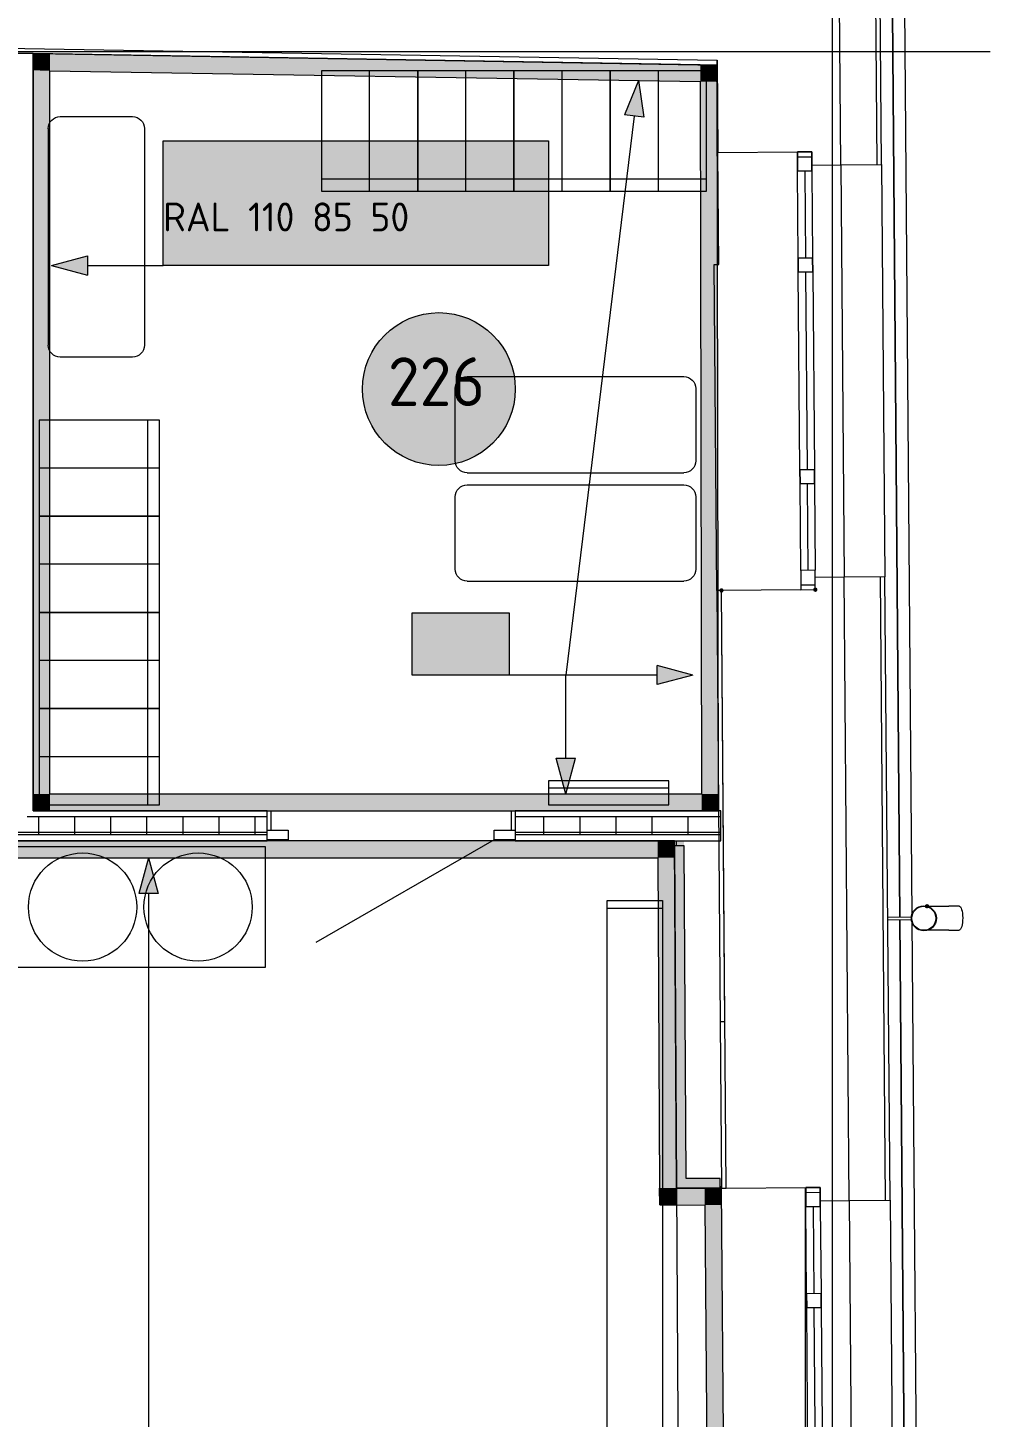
# Model space of a CAD drawing. Header units: millimetres. Extents: x 0 to 1189, y 0 to 841.
# Drawn here: x 823.7 to 863.7, y 596.6 to 654.4 of the extents above; entities that cross this region are included whole.
import ezdxf

# ---------------------------------------------------------------- set-up
doc = ezdxf.new("R2010")
doc.units = ezdxf.units.MM

msp = doc.modelspace()

# ---------------------------------------------------------------- hatches: boundary and pattern name
at = {"true_color": 0xf1d696}
h = msp.add_hatch(color=41, dxfattribs=at)
h.dxf.hatch_style = 2
h.paths.add_polyline_path([(824.64726, 652.579768), (823.947259, 652.591768), (823.947259, 653.291769)])
h = msp.add_hatch(color=41, dxfattribs=at)
h.dxf.hatch_style = 2
h.paths.add_polyline_path([(823.947259, 653.291769), (824.64726, 653.279769), (824.64726, 652.579768)])
h = msp.add_hatch(color=41, dxfattribs=at)
h.dxf.hatch_style = 2
h.paths.add_polyline_path([(824.64726, 652.579768), (824.64726, 653.279769), (851.676301, 652.826768), (851.677301, 652.126767)])
h = msp.add_hatch(color=41, dxfattribs=at)
h.dxf.hatch_style = 2
h.paths.add_polyline_path([(852.376302, 652.814768), (851.677301, 652.126767), (851.676301, 652.826768)])
h = msp.add_hatch(color=41, dxfattribs=at)
h.dxf.hatch_style = 2
h.paths.add_polyline_path([(851.677301, 652.126767), (852.363302, 652.802768), (852.376302, 652.801768), (852.377302, 652.114767)])
h = msp.add_hatch(color=41, dxfattribs=at)
h.dxf.hatch_style = 2
h.paths.add_polyline_path([(852.376302, 652.801768), (852.363302, 652.802768), (852.376302, 652.814768)])
at = {"true_color": 0xdcd214}
h = msp.add_hatch(color=52, dxfattribs=at)
h.dxf.hatch_style = 2
h.paths.add_polyline_path([(824.64726, 622.504722), (823.947259, 622.504722), (823.947259, 652.591768), (824.64726, 652.579768)])
at = {"true_color": 0x0077b0}
h = msp.add_hatch(color=144, dxfattribs=at)
h.dxf.hatch_style = 2
h.paths.add_polyline_path([(849.107297, 652.169767), (849.323298, 650.639765), (848.529296, 650.736765)])
at = {"true_color": 0xf1d696}
h = msp.add_hatch(color=41, dxfattribs=at)
h.dxf.hatch_style = 2
h.paths.add_polyline_path([(851.677301, 652.126767), (852.377302, 652.114767), (852.430302, 622.504722), (851.730301, 622.504722)])
at = {"true_color": 0xffffff}
h = msp.add_hatch(color=7, dxfattribs=at)
h.dxf.hatch_style = 2
h.paths.add_polyline_path([(829.350267, 649.659763), (845.363292, 649.659763), (845.363292, 644.482755), (829.350267, 644.482755)])
at = {"true_color": 0x0077b0}
h = msp.add_hatch(color=144, dxfattribs=at)
h.paths.add_polyline_path([(830.561064, 648.263498), (830.561064, 649.070477), (830.531574, 649.22716), (830.442553, 649.358212), (830.313913, 649.444615), (830.157574, 649.473967), (830.001098, 649.444615), (829.86984, 649.358212), (829.782403, 649.22716), (829.754085, 649.070477), (829.754085, 648.263498), (829.782403, 648.10716), (829.86984, 647.97852), (830.001098, 647.889499), (830.157574, 647.860009), (830.313913, 647.889499), (830.442553, 647.97852), (830.531574, 648.10716)])
h.paths.add_polyline_path([(830.761706, 648.263498), (830.750553, 648.142842), (830.717127, 648.030816), (830.66148, 647.927782), (830.583664, 647.834101), (830.491895, 647.756802), (830.389843, 647.702292), (830.278178, 647.670003), (830.157574, 647.659366), (830.035842, 647.670003), (829.924135, 647.702292), (829.821936, 647.756802), (829.728729, 647.834101), (829.650999, 647.927782), (829.595541, 648.030816), (829.562305, 648.142842), (829.551237, 648.263498), (829.551237, 649.070477), (829.562305, 649.19221), (829.595541, 649.303917), (829.650999, 649.406116), (829.728729, 649.499323), (829.821936, 649.577139), (829.924135, 649.632786), (830.035842, 649.666212), (830.157574, 649.677365), (830.27823, 649.666255), (830.390256, 649.63313), (830.49329, 649.578302), (830.586971, 649.502079), (830.662875, 649.408441), (830.71754, 649.305295), (830.750604, 649.19264), (830.761706, 649.070477)])
h = msp.add_hatch(color=144, dxfattribs=at)
h.dxf.hatch_style = 2
h.paths.add_polyline_path([(833.085776, 648.666988), (832.882377, 648.666988), (832.808859, 648.692275), (832.78371, 648.768411), (832.808859, 648.844548), (832.882377, 648.869835), (833.085776, 648.869835), (833.202702, 648.892573), (833.300198, 648.957478), (833.366344, 649.055388), (833.387842, 649.171901), (833.366344, 649.288827), (833.300198, 649.386324), (833.202702, 649.452469), (833.085776, 649.473967), (832.682286, 649.473967), (832.606149, 649.499461), (832.580862, 649.57539), (832.606149, 649.651803), (832.682286, 649.677365), (833.085776, 649.677365), (833.186209, 649.668331), (833.279459, 649.641054), (833.364751, 649.595277), (833.441309, 649.530742), (833.506275, 649.452271), (833.552999, 649.365998), (833.581223, 649.272386), (833.590689, 649.171901), (833.578062, 649.05289), (833.540115, 648.945765), (833.476742, 648.850835), (833.387842, 648.768411), (833.476742, 648.685987), (833.540115, 648.591058), (833.578062, 648.483933), (833.590689, 648.364922), (833.590689, 648.161523), (833.581223, 648.061478), (833.552999, 647.968874), (833.506275, 647.883711), (833.441309, 647.805989), (833.363588, 647.741454), (833.278425, 647.695677), (833.185821, 647.668401), (833.085776, 647.659366), (832.682286, 647.659366), (832.606149, 647.683275), (832.580862, 647.758034), (832.606149, 647.834446), (832.682286, 647.860009), (833.085776, 647.860009), (833.202702, 647.882815), (833.300198, 647.949857), (833.366344, 648.046733), (833.387842, 648.164279), (833.387842, 648.364922), (833.366344, 648.481848), (833.300198, 648.579344), (833.202702, 648.64549)])
h = msp.add_hatch(color=144, dxfattribs=at)
h.dxf.hatch_style = 2
h.paths.add_polyline_path([(832.074688, 648.161523), (831.267709, 648.161523), (831.191572, 648.187086), (831.166285, 648.263498), (831.191572, 648.339635), (831.267709, 648.364922), (832.074688, 648.364922), (832.150825, 648.339635), (832.176112, 648.263498), (832.150825, 648.187086)])
h = msp.add_hatch(color=144, dxfattribs=at)
h.dxf.hatch_style = 2
h.paths.add_polyline_path([(824.71226, 644.482755), (826.204262, 644.882756), (826.204262, 644.082755)])
at = {"true_color": 0xffffff}
h = msp.add_hatch(color=7, dxfattribs=at)
edge = h.paths.add_edge_path()
edge.add_arc((840.810785, 639.342247), 3.176505, 0, 360)
h = msp.add_hatch(color=7)
h.dxf.hatch_style = 2
h.paths.add_polyline_path([(852.467302, 630.962735), (852.49374, 630.899172), (852.557303, 630.872735), (852.620865, 630.899172), (852.647303, 630.962735), (852.647303, 630.972735), (852.620865, 631.036297), (852.557303, 631.062735), (852.49374, 631.036297), (852.467302, 630.972735)])
h = msp.add_hatch(color=7)
h.dxf.hatch_style = 2
h.paths.add_polyline_path([(856.367308, 630.994735), (856.393746, 630.931172), (856.457308, 630.904735), (856.520871, 630.931172), (856.547309, 630.994735), (856.547309, 631.004735), (856.520871, 631.068297), (856.457308, 631.094735), (856.393746, 631.068297), (856.367308, 631.004735)])
h = msp.add_hatch(color=7, dxfattribs=at)
h.dxf.hatch_style = 2
h.paths.add_polyline_path([(839.695283, 630.039733), (843.735289, 630.039733), (843.735289, 627.451729), (839.695283, 627.451729)])
h = msp.add_hatch(color=7, dxfattribs=at)
h.dxf.hatch_style = 2
h.paths.add_polyline_path([(839.695283, 630.039733), (843.735289, 630.039733), (843.735289, 627.451729), (839.695283, 627.451729)])
h = msp.add_hatch(color=7, dxfattribs=at)
h.dxf.hatch_style = 2
h.paths.add_polyline_path([(839.695283, 630.039733), (843.735289, 630.039733), (843.735289, 627.451729), (839.695283, 627.451729)])
at = {"true_color": 0x0077b0}
h = msp.add_hatch(color=144, dxfattribs=at)
h.paths.add_polyline_path([(840.904531, 628.644072), (840.904531, 629.451052), (840.875041, 629.607735), (840.786019, 629.738786), (840.657379, 629.825189), (840.501041, 629.854541), (840.344565, 629.825189), (840.213307, 629.738786), (840.12587, 629.607735), (840.097551, 629.451052), (840.097551, 628.644072), (840.12587, 628.487734), (840.213307, 628.359094), (840.344565, 628.270073), (840.501041, 628.240583), (840.657379, 628.270073), (840.786019, 628.359094), (840.875041, 628.487734)])
h.paths.add_polyline_path([(841.105173, 628.644072), (841.094019, 628.523417), (841.060593, 628.411391), (841.004946, 628.308356), (840.92713, 628.214676), (840.835362, 628.137376), (840.733309, 628.082866), (840.621645, 628.050577), (840.501041, 628.03994), (840.379309, 628.050577), (840.267601, 628.082866), (840.165403, 628.137376), (840.072195, 628.214676), (839.994466, 628.308356), (839.939008, 628.411391), (839.905772, 628.523417), (839.894704, 628.644072), (839.894704, 629.451052), (839.905772, 629.572784), (839.939008, 629.684491), (839.994466, 629.78669), (840.072195, 629.879897), (840.165403, 629.957713), (840.267601, 630.01336), (840.379309, 630.046786), (840.501041, 630.05794), (840.621697, 630.046829), (840.733723, 630.013705), (840.836757, 629.958876), (840.930438, 629.882653), (841.006342, 629.789015), (841.061007, 629.685869), (841.094071, 629.573215), (841.105173, 629.451052)])
h = msp.add_hatch(color=144, dxfattribs=at)
h.paths.add_polyline_path([(840.904531, 628.644072), (840.904531, 629.451052), (840.875041, 629.607735), (840.786019, 629.738786), (840.657379, 629.825189), (840.501041, 629.854541), (840.344565, 629.825189), (840.213307, 629.738786), (840.12587, 629.607735), (840.097551, 629.451052), (840.097551, 628.644072), (840.12587, 628.487734), (840.213307, 628.359094), (840.344565, 628.270073), (840.501041, 628.240583), (840.657379, 628.270073), (840.786019, 628.359094), (840.875041, 628.487734)])
h.paths.add_polyline_path([(841.105173, 628.644072), (841.094019, 628.523417), (841.060593, 628.411391), (841.004946, 628.308356), (840.92713, 628.214676), (840.835362, 628.137376), (840.733309, 628.082866), (840.621645, 628.050577), (840.501041, 628.03994), (840.379309, 628.050577), (840.267601, 628.082866), (840.165403, 628.137376), (840.072195, 628.214676), (839.994466, 628.308356), (839.939008, 628.411391), (839.905772, 628.523417), (839.894704, 628.644072), (839.894704, 629.451052), (839.905772, 629.572784), (839.939008, 629.684491), (839.994466, 629.78669), (840.072195, 629.879897), (840.165403, 629.957713), (840.267601, 630.01336), (840.379309, 630.046786), (840.501041, 630.05794), (840.621697, 630.046829), (840.733723, 630.013705), (840.836757, 629.958876), (840.930438, 629.882653), (841.006342, 629.789015), (841.061007, 629.685869), (841.094071, 629.573215), (841.105173, 629.451052)])
h = msp.add_hatch(color=144, dxfattribs=at)
h.paths.add_polyline_path([(840.904531, 628.644072), (840.904531, 629.451052), (840.875041, 629.607735), (840.786019, 629.738786), (840.657379, 629.825189), (840.501041, 629.854541), (840.344565, 629.825189), (840.213307, 629.738786), (840.12587, 629.607735), (840.097551, 629.451052), (840.097551, 628.644072), (840.12587, 628.487734), (840.213307, 628.359094), (840.344565, 628.270073), (840.501041, 628.240583), (840.657379, 628.270073), (840.786019, 628.359094), (840.875041, 628.487734)])
h.paths.add_polyline_path([(841.105173, 628.644072), (841.094019, 628.523417), (841.060593, 628.411391), (841.004946, 628.308356), (840.92713, 628.214676), (840.835362, 628.137376), (840.733309, 628.082866), (840.621645, 628.050577), (840.501041, 628.03994), (840.379309, 628.050577), (840.267601, 628.082866), (840.165403, 628.137376), (840.072195, 628.214676), (839.994466, 628.308356), (839.939008, 628.411391), (839.905772, 628.523417), (839.894704, 628.644072), (839.894704, 629.451052), (839.905772, 629.572784), (839.939008, 629.684491), (839.994466, 629.78669), (840.072195, 629.879897), (840.165403, 629.957713), (840.267601, 630.01336), (840.379309, 630.046786), (840.501041, 630.05794), (840.621697, 630.046829), (840.733723, 630.013705), (840.836757, 629.958876), (840.930438, 629.882653), (841.006342, 629.789015), (841.061007, 629.685869), (841.094071, 629.573215), (841.105173, 629.451052)])
h = msp.add_hatch(color=144, dxfattribs=at)
h.dxf.hatch_style = 2
h.paths.add_polyline_path([(843.32765, 629.71343), (843.09614, 629.48192), (843.025584, 629.451052), (842.949448, 629.476339), (842.924161, 629.552475), (842.952273, 629.623031), (843.347494, 630.018252), (843.388284, 630.047604), (843.429074, 630.05794), (843.505211, 630.032377), (843.530498, 629.955965), (843.530498, 628.138608), (843.505211, 628.063849), (843.429074, 628.03994), (843.352937, 628.063849), (843.32765, 628.138608)])
h = msp.add_hatch(color=144, dxfattribs=at)
h.dxf.hatch_style = 2
h.paths.add_polyline_path([(843.32765, 629.71343), (843.09614, 629.48192), (843.025584, 629.451052), (842.949448, 629.476339), (842.924161, 629.552475), (842.952273, 629.623031), (843.347494, 630.018252), (843.388284, 630.047604), (843.429074, 630.05794), (843.505211, 630.032377), (843.530498, 629.955965), (843.530498, 628.138608), (843.505211, 628.063849), (843.429074, 628.03994), (843.352937, 628.063849), (843.32765, 628.138608)])
h = msp.add_hatch(color=144, dxfattribs=at)
h.dxf.hatch_style = 2
h.paths.add_polyline_path([(843.32765, 629.71343), (843.09614, 629.48192), (843.025584, 629.451052), (842.949448, 629.476339), (842.924161, 629.552475), (842.952273, 629.623031), (843.347494, 630.018252), (843.388284, 630.047604), (843.429074, 630.05794), (843.505211, 630.032377), (843.530498, 629.955965), (843.530498, 628.138608), (843.505211, 628.063849), (843.429074, 628.03994), (843.352937, 628.063849), (843.32765, 628.138608)])
h = msp.add_hatch(color=144, dxfattribs=at)
h.dxf.hatch_style = 2
h.paths.add_polyline_path([(842.418071, 628.542098), (841.611092, 628.542098), (841.534955, 628.56766), (841.509668, 628.644072), (841.534955, 628.720209), (841.611092, 628.745496), (842.418071, 628.745496), (842.494207, 628.720209), (842.519494, 628.644072), (842.494207, 628.56766)])
h = msp.add_hatch(color=144, dxfattribs=at)
h.dxf.hatch_style = 2
h.paths.add_polyline_path([(842.418071, 628.542098), (841.611092, 628.542098), (841.534955, 628.56766), (841.509668, 628.644072), (841.534955, 628.720209), (841.611092, 628.745496), (842.418071, 628.745496), (842.494207, 628.720209), (842.519494, 628.644072), (842.494207, 628.56766)])
h = msp.add_hatch(color=144, dxfattribs=at)
h.dxf.hatch_style = 2
h.paths.add_polyline_path([(842.418071, 628.542098), (841.611092, 628.542098), (841.534955, 628.56766), (841.509668, 628.644072), (841.534955, 628.720209), (841.611092, 628.745496), (842.418071, 628.745496), (842.494207, 628.720209), (842.519494, 628.644072), (842.494207, 628.56766)])
h = msp.add_hatch(color=144, dxfattribs=at)
h.dxf.hatch_style = 2
h.paths.add_polyline_path([(851.371301, 627.451729), (849.879298, 627.051729), (849.879298, 627.85173)])
h = msp.add_hatch(color=144, dxfattribs=at)
h.dxf.hatch_style = 2
h.paths.add_polyline_path([(846.090293, 622.504722), (845.690292, 623.997724), (846.490293, 623.997724)])
at = {"true_color": 0xf1d696}
h = msp.add_hatch(color=41, dxfattribs=at)
h.dxf.hatch_style = 2
h.paths.add_polyline_path([(823.947259, 622.504722), (824.64726, 622.504722), (823.947259, 621.804721)])
h = msp.add_hatch(color=41, dxfattribs=at)
h.dxf.hatch_style = 2
h.paths.add_polyline_path([(824.64726, 622.504722), (824.64726, 621.804721), (823.947259, 621.804721)])
h = msp.add_hatch(color=41, dxfattribs=at)
h.dxf.hatch_style = 2
h.paths.add_polyline_path([(851.730301, 622.504722), (851.731301, 621.804721), (824.64726, 621.804721), (824.64726, 622.504722)])
h = msp.add_hatch(color=41, dxfattribs=at)
h.dxf.hatch_style = 2
h.paths.add_polyline_path([(851.730301, 622.504722), (852.430302, 622.504722), (852.431302, 621.804721)])
h = msp.add_hatch(color=41, dxfattribs=at)
h.dxf.hatch_style = 2
h.paths.add_polyline_path([(852.431302, 621.804721), (851.731301, 621.804721), (851.730301, 622.504722)])
h = msp.add_hatch(color=41, dxfattribs=at)
h.dxf.hatch_style = 2
h.paths.add_polyline_path([(793.514212, 619.854718), (793.508212, 620.554719), (849.903298, 620.554719), (849.907298, 619.854718)])
h = msp.add_hatch(color=41, dxfattribs=at)
h.dxf.hatch_style = 2
h.paths.add_polyline_path([(850.6033, 620.554719), (849.907298, 619.854718), (849.903298, 620.554719)])
h = msp.add_hatch(color=41, dxfattribs=at)
h.dxf.hatch_style = 2
h.paths.add_polyline_path([(849.907298, 619.854718), (850.5993, 620.550719), (850.6073, 619.854718)])
h = msp.add_hatch(color=7)
h.dxf.hatch_style = 2
h.paths.add_polyline_path([(851.0873, 606.119697), (850.6873, 606.119697), (850.6043, 620.553719), (851.0043, 620.555719)])
at = {"true_color": 0x0077b0}
h = msp.add_hatch(color=144, dxfattribs=at)
h.dxf.hatch_style = 2
h.paths.add_polyline_path([(828.737266, 619.854718), (829.137267, 618.361715), (828.337266, 618.361715)])
at = {"true_color": 0xf1d696}
h = msp.add_hatch(color=41, dxfattribs=at)
h.dxf.hatch_style = 2
h.paths.add_polyline_path([(849.907298, 619.854718), (850.6073, 619.854718), (850.6873, 606.119697), (849.987299, 606.122697)])
h = msp.add_hatch(color=7)
h.dxf.hatch_style = 2
h.paths.add_polyline_path([(861.094316, 617.927715), (861.030753, 617.901277), (861.004315, 617.837715), (861.030753, 617.774152), (861.094316, 617.747714), (861.107316, 617.747714), (861.170878, 617.774152), (861.197316, 617.837715), (861.170878, 617.901277), (861.107316, 617.927715)])
h = msp.add_hatch(color=41, dxfattribs=at)
h.dxf.hatch_style = 2
h.paths.add_polyline_path([(850.6873, 606.119697), (849.991299, 605.422696), (849.987299, 606.122697)])
h = msp.add_hatch(color=41, dxfattribs=at)
h.dxf.hatch_style = 2
h.paths.add_polyline_path([(850.6873, 606.119697), (850.6913, 605.419696), (849.991299, 605.422696)])
h = msp.add_hatch(color=41, dxfattribs=at)
h.dxf.hatch_style = 2
h.paths.add_polyline_path([(850.6913, 605.419696), (850.6873, 606.119697), (851.858301, 606.114697), (851.864301, 605.414696)])
h = msp.add_hatch(color=7)
h.dxf.hatch_style = 2
h.paths.add_polyline_path([(852.497302, 606.119697), (851.0873, 606.119697), (851.0853, 606.519697), (852.497302, 606.519697)])
h = msp.add_hatch(color=41, dxfattribs=at)
h.dxf.hatch_style = 2
h.paths.add_polyline_path([(852.558303, 606.111697), (851.864301, 605.414696), (851.858301, 606.114697)])
h = msp.add_hatch(color=41, dxfattribs=at)
h.dxf.hatch_style = 2
h.paths.add_polyline_path([(851.864301, 605.414696), (852.550303, 606.103697), (852.564303, 605.411696)])
h = msp.add_hatch(color=41, dxfattribs=at)
h.dxf.hatch_style = 2
h.paths.add_polyline_path([(852.564303, 605.411696), (853.041303, 546.514606), (852.341302, 546.515606), (851.864301, 605.414696)])

# ---------------------------------------------------------------- linework, layer by layer
at = {"color": 7, "lineweight": 0}
for points in [[(859.592313, 725.609879), (860.467315, 617.419714)], [(859.096313, 725.109878), (859.968314, 617.377714)], [(859.968314, 617.377714), (859.096313, 725.109878)], [(859.214313, 648.676762), (858.600312, 724.609878)], [(857.51431, 648.663762), (856.914309, 722.909875)], [(858.414311, 722.909875), (859.014312, 648.675762)], [(857.17331, 237.628134), (857.17331, 717.840867)], [(792.32621, 654.03077), (852.379302, 653.014768)], [(792.517211, 653.82777), (852.376302, 652.814768)], [(202.529309, 653.371769), (863.72632, 653.371769)], [(823.947259, 653.291769), (822.697257, 653.291769)], [(823.947259, 621.804721), (823.947259, 653.291769)], [(823.947259, 653.291769), (823.947259, 652.591768)], [(851.676301, 652.826768), (823.947259, 653.291769)], [(852.376302, 652.814768), (851.676301, 652.826768)], [(852.376302, 652.814768), (852.379302, 653.014768)], [(852.430302, 622.504722), (852.376302, 652.814768)], [(852.379302, 653.014768), (852.410302, 649.171762)], [(823.947259, 652.591768), (823.947259, 622.504722)], [(824.64726, 652.579768), (851.677301, 652.126767)], [(824.64726, 622.504722), (824.64726, 652.579768)], [(851.677301, 652.126767), (851.730301, 622.504722)], [(852.410302, 649.171762), (855.710307, 649.198763)], [(852.448302, 644.516755), (852.410302, 649.171762)], [(855.710307, 649.198763), (856.310308, 649.203763)], [(856.310308, 649.203763), (855.710307, 649.198763)], [(855.717307, 648.398761), (855.710307, 649.198763)], [(855.710307, 649.198763), (855.717307, 648.398761)], [(855.712307, 648.998762), (856.312308, 649.003762)], [(856.310308, 649.203763), (856.317308, 648.403761)], [(856.317308, 648.403761), (856.310308, 649.203763)], [(856.317308, 648.403761), (855.717307, 648.398761)], [(855.746307, 644.798756), (855.717307, 648.398761)], [(856.017308, 648.401761), (856.046308, 644.801756)], [(856.314308, 648.653762), (857.51431, 648.663762)], [(856.317308, 648.403761), (856.346308, 644.803756)], [(857.51431, 648.663762), (859.214313, 648.676762)], [(857.51431, 648.663762), (857.65331, 631.513736)], [(859.214313, 648.676762), (859.353313, 631.527736)], [(855.746307, 644.798756), (856.346308, 644.803756)], [(855.750307, 644.198755), (855.746307, 644.798756)], [(855.746307, 644.798756), (855.750307, 644.198755)], [(856.346308, 644.803756), (856.350308, 644.203755)], [(856.350308, 644.203755), (856.346308, 644.803756)], [(852.248302, 644.515755), (852.448302, 644.516755)], [(852.357302, 630.970735), (852.248302, 644.515755)], [(856.350308, 644.203755), (855.750307, 644.198755)], [(855.817307, 635.999742), (855.750307, 644.198755)], [(856.050308, 644.201755), (856.117308, 636.001742)], [(856.350308, 644.203755), (856.417308, 636.003742)], [(837.63428, 639.341747), (837.650678, 639.666642), (837.698807, 639.982137), (837.777071, 640.286637), (837.883874, 640.578546), (838.017618, 640.85627), (838.176706, 641.118213), (838.359543, 641.36278), (838.564531, 641.588376), (838.790074, 641.793405), (839.034575, 641.976273), (839.296437, 642.135384), (839.574064, 642.269143), (839.865859, 642.375954), (840.170225, 642.454223), (840.485566, 642.502354), (840.810285, 642.518752), (841.135179, 642.502354), (841.450674, 642.454223), (841.755174, 642.375954), (842.047083, 642.269143), (842.324807, 642.135384), (842.58675, 641.976273), (842.831317, 641.793405), (843.056913, 641.588376), (843.261942, 641.36278), (843.44481, 641.118213), (843.603921, 640.85627), (843.73768, 640.578546), (843.844491, 640.286637), (843.92276, 639.982137), (843.970891, 639.666642), (843.987289, 639.341747)], [(843.987289, 639.341747), (843.970891, 639.017029), (843.92276, 638.701688), (843.844491, 638.397322), (843.73768, 638.105527), (843.603921, 637.8279), (843.44481, 637.566038), (843.261942, 637.321537), (843.056913, 637.095994), (842.831317, 636.891006), (842.58675, 636.708169), (842.324807, 636.549081), (842.047083, 636.415337), (841.755174, 636.308534), (841.450674, 636.23027), (841.135179, 636.182141), (840.810285, 636.165743), (840.485566, 636.182141), (840.170225, 636.23027), (839.865859, 636.308534), (839.574064, 636.415337), (839.296437, 636.549081), (839.034575, 636.708169), (838.790074, 636.891006), (838.564531, 637.095994), (838.359543, 637.321537), (838.176706, 637.566038), (838.017618, 637.8279), (837.883874, 638.105527), (837.777071, 638.397322), (837.698807, 638.701688), (837.650678, 639.017029), (837.63428, 639.341747)], [(855.817307, 635.999742), (856.417308, 636.003742)], [(855.822308, 635.399741), (855.817307, 635.999742)], [(855.817307, 635.999742), (855.822308, 635.399741)], [(856.417308, 636.003742), (856.422308, 635.403741)], [(856.422308, 635.403741), (856.417308, 636.003742)], [(856.422308, 635.403741), (855.822308, 635.399741)], [(855.851308, 631.799736), (855.822308, 635.399741)], [(856.122308, 635.401741), (856.151308, 631.801736)], [(856.422308, 635.403741), (856.451308, 631.804736)], [(856.451308, 631.804736), (855.851308, 631.799736)], [(855.851308, 631.799736), (855.857308, 630.999735)], [(855.851308, 631.799736), (855.857308, 630.999735)], [(856.457308, 631.004735), (856.451308, 631.804736)], [(856.457308, 631.004735), (856.451308, 631.804736)], [(857.65331, 631.513736), (856.453308, 631.504735)], [(859.353313, 631.527736), (857.65331, 631.513736)], [(857.863311, 605.604696), (857.65331, 631.513736)], [(859.153313, 631.525736), (859.363313, 605.616696)], [(859.563313, 605.618696), (859.353313, 631.527736)], [(852.557303, 630.972735), (852.357302, 630.970735)], [(852.357302, 630.970735), (852.502302, 613.029707)], [(855.857308, 630.999735), (852.557303, 630.972735)], [(852.758303, 606.113697), (852.557303, 630.972735)], [(852.702303, 613.030707), (852.557303, 630.962735)], [(855.856308, 631.199735), (856.456308, 631.204735)], [(855.857308, 630.999735), (856.457308, 631.004735)], [(855.857308, 630.999735), (856.457308, 631.004735)], [(823.947259, 621.804721), (823.947259, 622.504722)], [(851.730301, 622.504722), (824.64726, 622.504722)], [(852.431302, 621.804721), (852.430302, 622.504722)], [(833.677274, 621.804721), (823.947259, 621.804721)], [(823.947259, 621.804721), (852.431302, 621.804721)], [(833.677274, 621.004719), (833.677274, 621.804721)], [(833.677274, 621.804721), (833.827274, 621.804721)], [(833.827274, 621.804721), (833.827274, 621.004719)], [(843.827289, 621.004719), (843.827289, 621.804721)], [(843.827289, 621.804721), (843.977289, 621.804721)], [(852.532302, 621.804721), (843.977289, 621.804721)], [(843.977289, 621.804721), (843.977289, 621.004719)], [(852.532302, 620.554719), (852.532302, 621.804721)], [(833.677274, 621.55472), (823.697258, 621.55472)], [(824.177259, 620.804719), (824.177259, 621.55472)], [(825.677261, 620.804719), (825.677261, 621.55472)], [(827.177264, 620.804719), (827.177264, 621.55472)], [(828.677266, 620.804719), (828.677266, 621.55472)], [(830.177268, 620.804719), (830.177268, 621.55472)], [(831.677271, 620.804719), (831.677271, 621.55472)], [(833.177273, 620.804719), (833.177273, 621.55472)], [(852.532302, 621.55472), (843.977289, 621.55472)], [(845.177291, 620.804719), (845.177291, 621.55472)], [(846.677294, 620.804719), (846.677294, 621.55472)], [(848.177296, 620.804719), (848.177296, 621.55472)], [(849.677298, 620.804719), (849.677298, 621.55472)], [(851.1773, 620.804719), (851.1773, 621.55472)], [(849.903298, 620.554719), (792.808211, 620.554719)], [(813.427243, 620.921719), (833.677274, 620.921719)], [(833.677274, 620.804719), (813.427243, 620.804719)], [(813.427243, 620.554719), (833.677274, 620.554719)], [(833.677274, 621.004719), (834.547275, 621.004719)], [(833.677274, 620.604719), (833.677274, 621.004719)], [(833.677274, 620.554719), (833.677274, 620.604719)], [(834.547275, 620.604719), (833.677274, 620.604719)], [(833.827274, 620.604719), (833.827274, 620.554719)], [(834.547275, 621.004719), (834.547275, 620.604719)], [(843.107288, 620.604719), (835.694277, 616.324712)], [(843.107288, 621.004719), (843.977289, 621.004719)], [(843.107288, 620.604719), (843.107288, 621.004719)], [(843.977289, 620.604719), (843.107288, 620.604719)], [(843.827289, 620.554719), (843.827289, 620.604719)], [(843.977289, 621.004719), (843.977289, 620.604719)], [(843.977289, 620.921719), (852.532302, 620.921719)], [(852.532302, 620.804719), (843.977289, 620.804719)], [(843.977289, 620.604719), (843.977289, 620.554719)], [(843.977289, 620.554719), (852.532302, 620.554719)], [(850.6033, 620.554719), (849.903298, 620.554719)], [(850.6873, 606.119697), (850.6033, 620.554719)], [(850.6873, 620.353718), (850.6873, 620.554719)], [(851.0043, 620.355718), (850.6043, 620.353718)], [(850.6043, 620.353718), (850.6873, 606.119697)], [(851.0853, 606.519697), (851.0043, 620.355718)], [(793.514212, 619.854718), (849.907298, 619.854718)], [(849.907298, 619.854718), (849.987299, 606.122697)], [(860.448315, 617.331714), (860.458887, 617.441458), (860.489205, 617.539042), (860.537172, 617.627369), (860.60069, 617.704339), (860.677661, 617.767857), (860.765987, 617.815824), (860.863571, 617.846142), (860.968315, 617.856715), (861.072403, 617.846232), (861.169519, 617.816168), (861.257564, 617.768595), (861.334441, 617.705589), (861.398052, 617.629224), (861.4463, 617.541574), (861.477088, 617.444712), (861.488316, 617.340714)], [(860.468315, 617.332714), (860.478479, 617.437441), (860.507627, 617.531277), (860.553744, 617.616206), (860.614815, 617.690214), (860.688823, 617.751285), (860.773753, 617.797402), (860.867589, 617.826551), (860.968315, 617.836715), (861.068386, 617.82664), (861.161753, 617.797746), (861.246402, 617.752023), (861.320316, 617.691464), (861.38148, 617.618062), (861.427879, 617.533808), (861.457496, 617.440694), (861.468316, 617.340714)], [(861.107316, 617.837715), (861.133316, 617.837715)], [(861.133316, 617.837715), (861.162316, 617.837715)], [(861.162316, 617.837715), (861.193316, 617.837715)], [(861.193316, 617.837715), (861.226316, 617.838715)], [(861.226316, 617.838715), (861.261316, 617.838715)], [(861.261316, 617.838715), (861.297316, 617.838715)], [(861.297316, 617.838715), (861.336316, 617.839715)], [(861.336316, 617.839715), (861.377316, 617.839715)], [(861.377316, 617.839715), (861.419316, 617.839715)], [(861.419316, 617.839715), (861.463316, 617.840715)], [(861.463316, 617.840715), (861.508316, 617.840715)], [(861.508316, 617.840715), (861.555316, 617.840715)], [(861.555316, 617.840715), (861.604316, 617.841715)], [(861.604316, 617.841715), (861.653316, 617.841715)], [(861.653316, 617.841715), (861.705316, 617.842715)], [(861.705316, 617.842715), (861.757317, 617.842715)], [(861.757317, 617.842715), (861.810317, 617.842715)], [(861.810317, 617.842715), (861.865317, 617.843715)], [(861.865317, 617.843715), (861.920317, 617.843715)], [(861.920317, 617.843715), (861.977317, 617.844715)], [(861.977317, 617.844715), (862.000317, 617.844715)], [(862.425318, 617.847715), (862.000317, 617.844715)], [(862.426033, 617.849025), (862.457135, 617.839153), (862.48627, 617.810339), (862.512799, 617.764558), (862.536086, 617.703785), (862.555494, 617.629996), (862.570386, 617.545166), (862.580124, 617.451271), (862.584072, 617.350286)], [(860.459315, 617.381714), (859.468313, 617.373714)], [(859.468313, 617.273714), (860.460315, 617.281714)], [(859.968314, 617.281714), (861.935317, 374.135342)], [(861.021315, 487.067515), (859.968314, 617.281714)], [(861.488316, 617.340714), (861.477744, 617.231682), (861.447425, 617.133964), (861.399459, 617.04562), (861.335941, 616.968713), (861.25897, 616.905307), (861.170644, 616.857463), (861.07306, 616.827244), (860.968315, 616.816713), (860.86394, 616.827153), (860.76669, 616.857104), (860.678627, 616.904516), (860.601815, 616.967338), (860.538315, 617.04352), (860.49019, 617.13101), (860.459502, 617.227759), (860.448315, 617.331714)], [(861.468316, 617.340714), (861.458152, 617.2357), (861.429004, 617.141729), (861.382886, 617.056782), (861.321816, 616.982838), (861.247808, 616.921879), (861.162878, 616.875885), (861.069042, 616.846836), (860.968315, 616.836713), (860.867958, 616.846746), (860.774456, 616.875541), (860.68979, 616.921141), (860.61594, 616.981588), (860.554887, 617.054926), (860.508612, 617.139198), (860.479094, 617.232446), (860.468315, 617.332714)], [(860.469315, 617.244714), (861.521316, 487.071515)], [(862.584072, 617.350286), (862.581755, 617.249537), (862.573536, 617.155632), (862.560018, 617.07059), (862.541807, 616.996432), (862.519507, 616.93518), (862.493722, 616.888852), (862.465059, 616.859471), (862.43412, 616.849056)], [(861.126316, 616.837713), (861.102316, 616.837713)], [(861.153316, 616.837713), (861.126316, 616.837713)], [(861.183316, 616.837713), (861.153316, 616.837713)], [(861.214316, 616.838713), (861.183316, 616.837713)], [(861.248316, 616.838713), (861.214316, 616.838713)], [(861.284316, 616.838713), (861.248316, 616.838713)], [(861.321316, 616.838713), (861.284316, 616.838713)], [(861.361316, 616.839713), (861.321316, 616.838713)], [(861.402316, 616.839713), (861.361316, 616.839713)], [(861.445316, 616.839713), (861.402316, 616.839713)], [(861.489316, 616.840713), (861.445316, 616.839713)], [(861.536316, 616.840713), (861.489316, 616.840713)], [(861.583316, 616.841713), (861.536316, 616.840713)], [(861.632316, 616.841713), (861.583316, 616.841713)], [(861.683316, 616.841713), (861.632316, 616.841713)], [(861.734317, 616.842713), (861.683316, 616.841713)], [(861.787317, 616.842713), (861.734317, 616.842713)], [(861.841317, 616.843713), (861.787317, 616.842713)], [(861.896317, 616.843713), (861.841317, 616.843713)], [(861.952317, 616.844713), (861.896317, 616.843713)], [(862.008317, 616.844713), (861.952317, 616.844713)], [(862.008317, 616.844713), (862.433318, 616.847713)], [(852.702303, 613.030707), (852.502302, 613.029707)], [(852.502302, 613.029707), (852.558303, 606.111697)], [(849.991299, 605.422696), (849.987299, 606.122697)], [(850.6873, 606.119697), (851.0383, 545.864605)], [(850.6873, 606.119697), (852.497302, 606.119697)], [(851.858301, 606.114697), (850.6873, 606.119697)], [(852.497302, 606.519697), (851.0853, 606.519697)], [(852.558303, 606.111697), (851.858301, 606.114697)], [(852.497302, 606.119697), (852.497302, 606.519697)], [(852.558303, 606.164697), (852.497302, 606.164697)], [(852.558303, 606.155697), (852.497302, 606.155697)], [(852.558303, 606.111697), (852.758303, 606.113697)], [(853.041303, 546.514606), (852.558303, 606.111697)], [(852.758303, 606.113697), (856.058308, 606.140697)], [(856.054308, 587.939669), (856.054308, 606.140697)], [(856.058308, 606.140697), (856.658309, 606.144697)], [(856.658309, 606.144697), (856.058308, 606.140697)], [(856.065308, 605.340696), (856.058308, 606.140697)], [(856.058308, 606.140697), (856.065308, 605.340696)], [(856.658309, 606.144697), (856.665309, 605.344696)], [(856.665309, 605.344696), (856.658309, 606.144697)], [(856.060308, 605.940696), (856.660309, 605.944696)], [(856.663309, 605.594696), (857.863311, 605.604696)], [(857.863311, 605.604696), (859.563313, 605.618696)], [(857.863311, 605.604696), (858.001311, 588.45567)], [(859.563313, 605.618696), (859.701313, 588.46867)], [(849.991299, 605.422696), (851.864301, 605.414696)], [(851.864301, 605.414696), (852.341302, 546.515606)], [(856.665309, 605.344696), (856.065308, 605.340696)], [(856.094308, 601.74069), (856.065308, 605.340696)], [(856.365308, 605.342696), (856.394308, 601.74269)], [(856.665309, 605.344696), (856.694309, 601.74569)], [(856.094308, 601.74069), (856.694309, 601.74569)], [(856.099308, 601.140689), (856.094308, 601.74069)], [(856.094308, 601.74069), (856.099308, 601.140689)], [(856.694309, 601.74569), (856.699309, 601.145689)], [(856.699309, 601.145689), (856.694309, 601.74569)], [(856.699309, 601.145689), (856.099308, 601.140689)], [(856.165308, 592.940677), (856.099308, 601.140689)], [(856.399308, 601.142689), (856.465308, 592.942677)], [(856.699309, 601.145689), (856.765309, 592.945677)]]:
    msp.add_lwpolyline(points, dxfattribs=at)
at = {"color": 253, "lineweight": 0, "true_color": 0x999999}
for points in [[(839.933283, 652.571768), (835.933277, 652.571768)], [(835.933277, 652.571768), (835.933277, 647.57176)], [(837.93328, 647.57176), (837.93328, 652.571768)], [(843.933289, 652.571768), (839.933283, 652.571768)], [(839.933283, 652.571768), (839.933283, 647.57176)], [(839.933283, 647.57176), (839.933283, 652.571768)], [(841.933286, 647.57176), (841.933286, 652.571768)], [(847.933295, 652.571768), (843.933289, 652.571768)], [(843.933289, 652.571768), (843.933289, 647.57176)], [(843.933289, 647.57176), (843.933289, 652.571768)], [(845.933292, 647.57176), (845.933292, 652.571768)], [(851.933302, 652.571768), (847.933295, 652.571768)], [(847.933295, 652.571768), (847.933295, 647.57176)], [(847.933295, 647.57176), (847.933295, 652.571768)], [(849.933299, 647.57176), (849.933299, 652.571768)], [(851.933302, 647.57176), (851.933302, 652.571768)], [(824.57426, 650.167764), (824.584383, 650.269491), (824.613432, 650.363327), (824.659426, 650.448257), (824.720385, 650.522265), (824.794328, 650.583335), (824.879276, 650.629452), (824.973247, 650.658601), (825.074261, 650.668765)], [(825.074261, 650.668765), (828.076265, 650.669765)], [(828.076265, 650.669765), (828.176619, 650.659273), (828.270094, 650.62989), (828.354685, 650.583632), (828.428391, 650.522515), (828.489205, 650.448553), (828.535125, 650.363764), (828.564147, 650.270163), (828.574266, 650.169764)], [(824.57426, 650.168764), (824.57426, 641.16775)], [(828.574266, 650.168764), (828.574266, 641.16775)], [(839.933283, 648.071761), (835.933277, 648.071761)], [(843.933289, 648.071761), (839.933283, 648.071761)], [(847.933295, 648.071761), (843.933289, 648.071761)], [(851.933302, 648.071761), (847.933295, 648.071761)], [(835.933277, 647.57176), (839.933283, 647.57176)], [(839.933283, 647.57176), (843.933289, 647.57176)], [(843.933289, 647.57176), (847.933295, 647.57176)], [(847.933295, 647.57176), (851.933302, 647.57176)], [(825.074261, 640.668749), (824.972864, 640.678869), (824.879276, 640.70789), (824.794524, 640.75381), (824.720635, 640.814625), (824.659637, 640.88833), (824.613557, 640.972922), (824.584422, 641.066397), (824.57426, 641.16675)], [(828.574266, 641.16775), (828.563819, 641.067397), (828.534563, 640.973922), (828.488502, 640.88933), (828.427641, 640.815625), (828.353982, 640.75481), (828.269531, 640.70889), (828.176291, 640.679869), (828.076265, 640.669749)], [(828.076265, 640.669749), (825.074261, 640.668749)], [(841.488286, 639.359747), (841.498737, 639.460388), (841.52802, 639.553998), (841.574155, 639.638607), (841.635161, 639.712248), (841.709057, 639.772951), (841.793864, 639.818748), (841.887601, 639.84767), (841.988286, 639.857748)], [(841.989286, 639.857748), (850.9903, 639.857748)], [(850.9903, 639.857748), (851.090654, 639.847629), (851.184129, 639.818608), (851.26872, 639.772688), (851.342426, 639.711873), (851.40324, 639.638168), (851.44916, 639.553576), (851.478182, 639.460101), (851.488301, 639.359747)], [(841.489286, 636.358743), (841.488286, 639.359747)], [(851.488301, 639.359747), (851.489301, 636.358743)], [(829.202267, 638.054745), (824.202259, 638.054745)], [(824.202259, 638.054745), (824.202259, 634.054739)], [(828.702266, 638.054745), (828.702266, 634.054739)], [(829.202267, 634.054739), (829.202267, 638.054745)], [(829.202267, 636.054742), (824.202259, 636.054742)], [(841.989286, 635.857742), (841.88856, 635.867906), (841.794724, 635.897055), (841.709794, 635.943172), (841.635786, 636.004242), (841.574715, 636.07825), (841.528598, 636.16318), (841.49945, 636.257016), (841.489286, 636.357743)], [(851.489301, 636.358743), (851.479182, 636.257057), (851.45016, 636.163321), (851.40424, 636.078514), (851.343426, 636.004617), (851.26972, 635.943611), (851.185129, 635.897477), (851.091654, 635.868193), (850.9913, 635.857742)], [(841.989286, 635.857742), (850.9903, 635.857742)], [(841.488286, 634.859741), (841.498737, 634.960381), (841.52802, 635.053991), (841.574155, 635.1386), (841.635161, 635.212241), (841.709057, 635.272944), (841.793864, 635.318741), (841.887601, 635.347663), (841.988286, 635.357741)], [(841.989286, 635.357741), (850.9903, 635.357741)], [(850.9903, 635.357741), (851.090654, 635.347622), (851.184129, 635.318601), (851.26872, 635.272681), (851.342426, 635.211866), (851.40324, 635.138161), (851.44916, 635.053569), (851.478182, 634.960094), (851.488301, 634.859741)], [(841.489286, 631.858736), (841.488286, 634.859741)], [(851.488301, 634.859741), (851.489301, 631.858736)], [(824.202259, 634.054739), (829.202267, 634.054739)], [(829.202267, 634.054739), (824.202259, 634.054739)], [(824.202259, 634.054739), (824.202259, 630.054733)], [(828.702266, 634.054739), (828.702266, 630.054733)], [(829.202267, 630.054733), (829.202267, 634.054739)], [(829.202267, 632.054736), (824.202259, 632.054736)], [(841.989286, 631.357735), (841.88856, 631.367899), (841.794724, 631.397048), (841.709794, 631.443165), (841.635786, 631.504235), (841.574715, 631.578243), (841.528598, 631.663173), (841.49945, 631.757009), (841.489286, 631.857736)], [(851.489301, 631.858736), (851.479182, 631.75705), (851.45016, 631.663314), (851.40424, 631.578507), (851.343426, 631.50461), (851.26972, 631.443605), (851.185129, 631.39747), (851.091654, 631.368186), (850.9913, 631.357735)], [(841.989286, 631.357735), (850.9903, 631.357735)], [(824.202259, 630.054733), (829.202267, 630.054733)], [(829.202267, 630.054733), (824.202259, 630.054733)], [(824.202259, 630.054733), (824.202259, 626.054727)], [(828.702266, 630.054733), (828.702266, 626.054727)], [(829.202267, 626.054727), (829.202267, 630.054733)], [(829.202267, 628.05473), (824.202259, 628.05473)], [(824.202259, 626.054727), (829.202267, 626.054727)], [(829.202267, 626.054727), (824.202259, 626.054727)], [(824.202259, 626.054727), (824.202259, 622.054721)], [(828.702266, 626.054727), (828.702266, 622.054721)], [(829.202267, 622.054721), (829.202267, 626.054727)], [(829.202267, 624.054724), (824.202259, 624.054724)], [(845.365292, 623.054723), (845.365292, 622.054721)], [(850.365299, 623.054723), (845.365292, 623.054723)], [(850.365299, 622.054721), (850.365299, 623.054723)], [(845.365292, 622.754722), (850.365299, 622.754722)], [(824.202259, 622.054721), (829.202267, 622.054721)], [(845.365292, 622.054721), (850.365299, 622.054721)], [(833.602274, 620.304718), (813.602243, 620.304718)], [(833.602274, 615.304711), (833.602274, 620.304718)], [(847.804295, 618.077715), (850.104299, 618.077715)], [(847.804295, 588.077669), (847.804295, 618.077715)], [(847.804295, 617.762714), (850.104299, 617.762714)], [(847.804295, 588.52367), (847.804295, 617.762714)], [(850.104299, 618.077715), (850.104299, 588.077669)], [(850.104299, 617.762714), (850.104299, 588.52367)], [(813.602243, 615.304711), (833.602274, 615.304711)]]:
    msp.add_lwpolyline(points, dxfattribs=at)
at = {"color": 144, "lineweight": 0, "true_color": 0x0077b0}
for points in [[(849.107297, 652.169767), (848.529296, 650.736765)], [(849.107297, 652.169767), (849.323298, 650.639765)], [(848.926297, 650.687765), (846.090293, 627.451729)], [(849.323298, 650.639765), (848.529296, 650.736765)], [(829.350267, 649.659763), (845.363292, 649.659763)], [(829.350267, 644.482755), (829.350267, 649.659763)], [(845.363292, 649.659763), (845.363292, 644.482755)], [(824.71226, 644.482755), (826.204262, 644.882756)], [(826.204262, 644.882756), (826.204262, 644.082755)], [(824.71226, 644.482755), (826.204262, 644.082755)], [(826.204262, 644.482755), (827.032264, 644.482755)], [(827.032264, 644.482755), (829.350267, 644.482755)], [(845.363292, 644.482755), (829.350267, 644.482755)], [(839.695283, 630.039733), (843.735289, 630.039733)], [(839.695283, 627.451729), (839.695283, 630.039733)], [(839.695283, 630.039733), (843.735289, 630.039733)], [(839.695283, 627.451729), (839.695283, 630.039733)], [(839.695283, 630.039733), (843.735289, 630.039733)], [(839.695283, 627.451729), (839.695283, 630.039733)], [(843.735289, 630.039733), (843.735289, 627.451729)], [(843.735289, 630.039733), (843.735289, 627.451729)], [(843.735289, 630.039733), (843.735289, 627.451729)], [(843.735289, 627.451729), (839.695283, 627.451729)], [(843.735289, 627.451729), (839.695283, 627.451729)], [(843.735289, 627.451729), (839.695283, 627.451729)], [(846.090293, 627.451729), (843.735289, 627.451729)], [(846.090293, 627.451729), (843.735289, 627.451729)], [(846.090293, 627.451729), (843.735289, 627.451729)], [(846.090293, 623.997724), (846.090293, 627.451729)], [(849.878298, 627.451729), (846.090293, 627.451729)], [(849.878298, 627.051729), (849.878298, 627.85173)], [(851.371301, 627.451729), (849.878298, 627.85173)], [(851.371301, 627.451729), (849.878298, 627.051729)], [(845.690292, 623.997724), (846.490293, 623.997724)], [(846.090293, 622.504722), (845.690292, 623.997724)], [(846.090293, 622.504722), (846.490293, 623.997724)], [(828.737266, 619.854718), (828.337266, 618.361715)], [(828.737266, 619.854718), (829.137267, 618.361715)], [(829.137267, 618.361715), (828.337266, 618.361715)], [(828.737266, 618.361715), (828.737266, 553.188616)]]:
    msp.add_lwpolyline(points, dxfattribs=at)
at = {"color": 253, "lineweight": 0, "true_color": 0x999999}
for centre in [(826.002262, 617.804715), (830.802269, 617.804715)]:
    msp.add_circle(centre, 2.250003, dxfattribs=at)

# ---------------------------------------------------------------- texts
at = {"color": 144, "true_color": 0x0077b0, "insert": (829.350583, 647.097866), "char_height": 1.2, "attachment_point": 1}
msp.add_mtext('{\\fGOSTCommon|b0|i0|c0;RAL 110 85 50}', dxfattribs=at)
at = {"color": 7, "insert": (838.688652, 640.662841), "char_height": 2.026853, "attachment_point": 1}
msp.add_mtext('{\\fGOSTCommon|b0|i0|c0;226}', dxfattribs=at)

doc.saveas('drawing.dxf')
